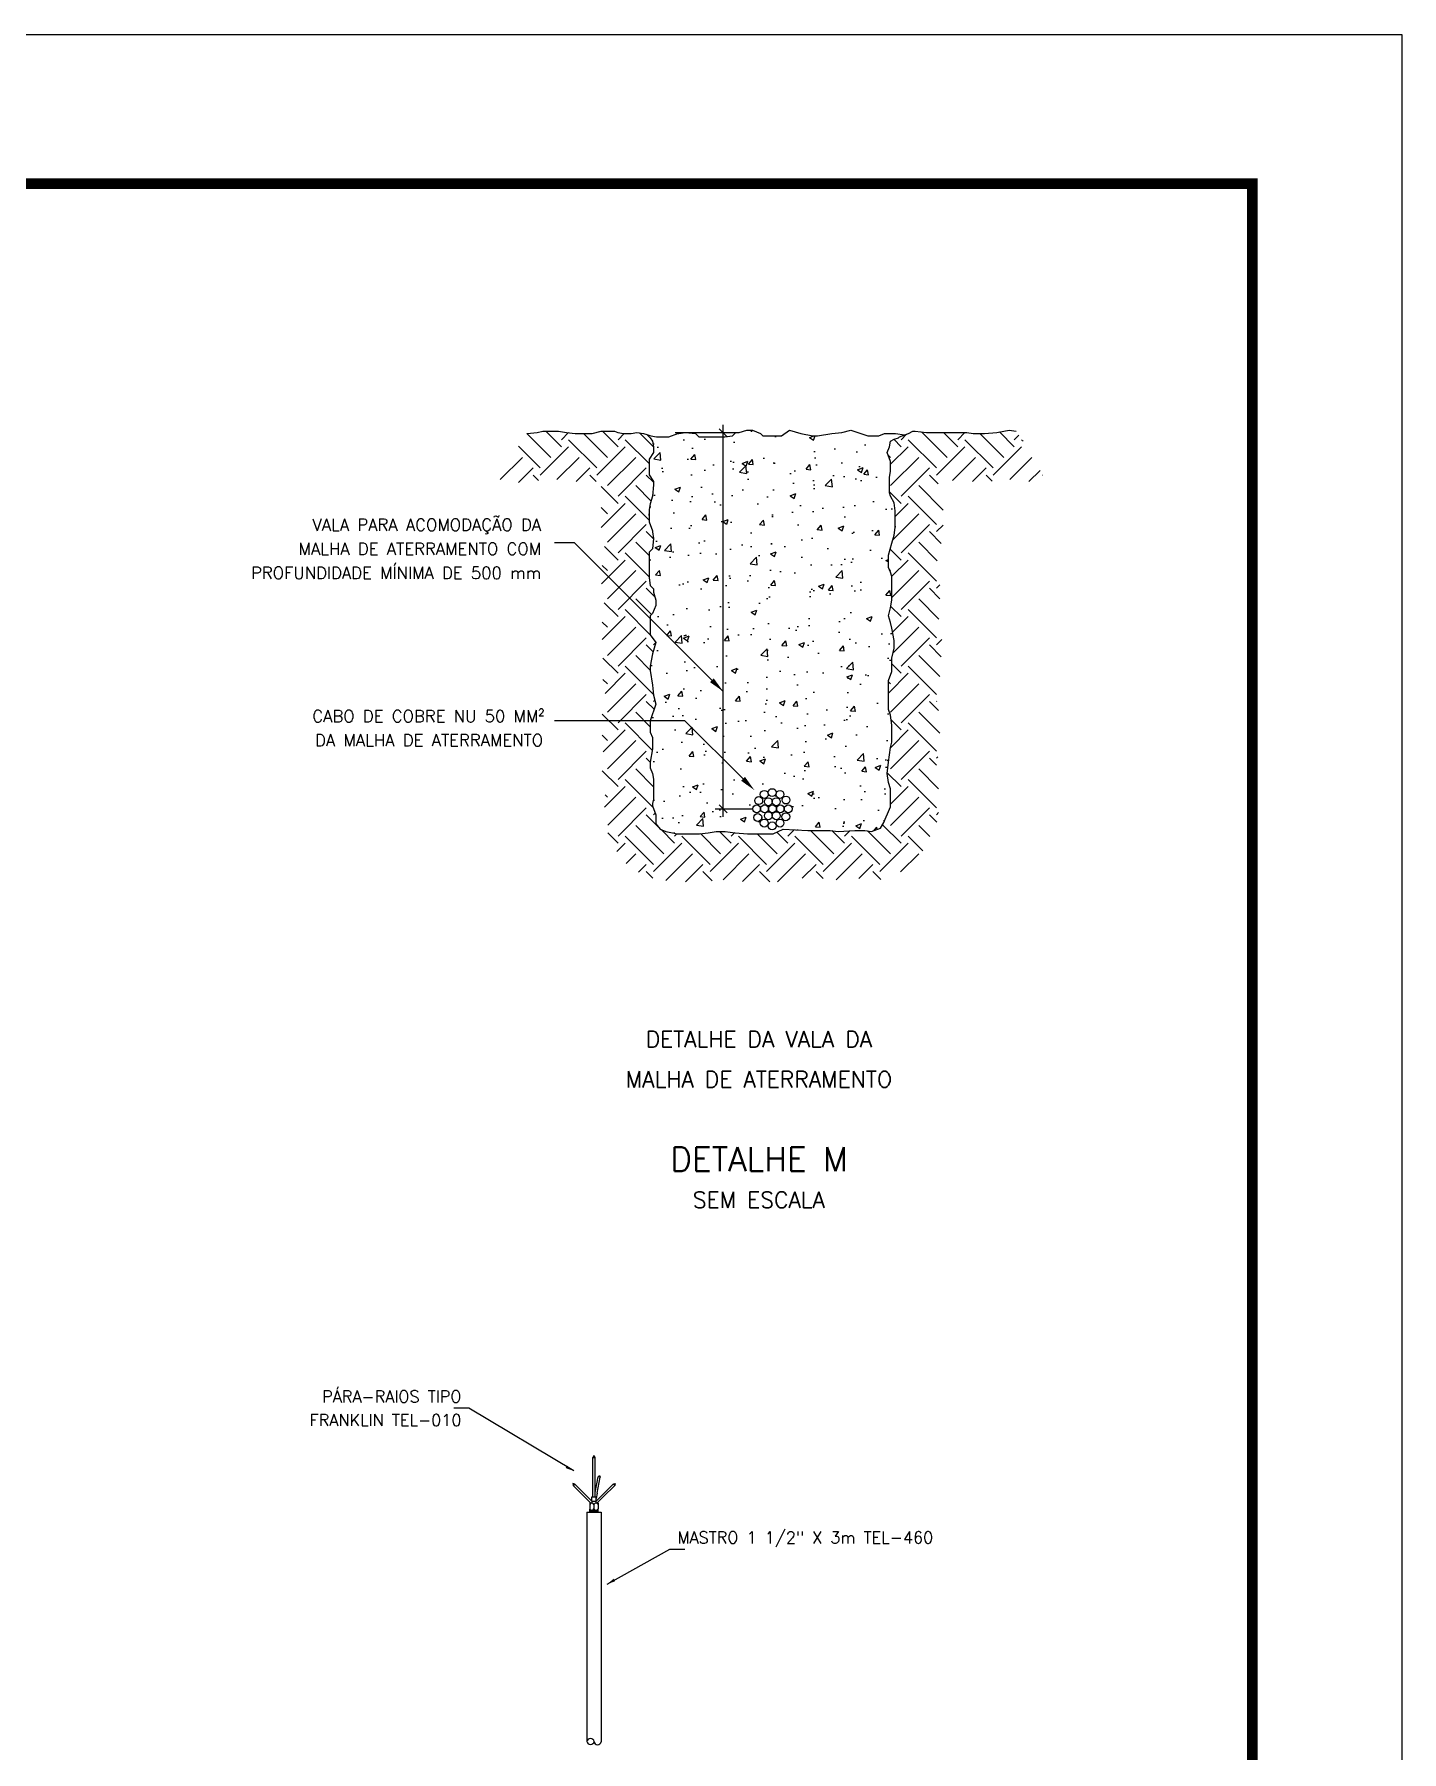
# Model space of a CAD drawing. Header units: millimetres. Extents: x 4236 to 4463, y 1839 to 1973.
# Drawn here: x 4397.6 to 4410.38, y 1881.39 to 1897.43 of the extents above; entities that cross this region are included whole.
import ezdxf
from ezdxf.enums import TextEntityAlignment as Align

# ---------------------------------------------------------------- set-up
doc = ezdxf.new("R2010")
doc.units = ezdxf.units.MM
doc.layers.get('0').update_dxf_attribs({"lineweight": 25})
for name, color, linetype in [('C01', 1, 'Continuous'), ('C02', 42, 'Continuous'), ('C03', 7, 'Continuous'), ('C04', 5, 'Continuous'), ('C05', 4, 'Continuous')]:
    doc.layers.add(name, color=color, linetype=linetype)
doc.styles.add('100CL', font='romans.shx', dxfattribs={"height": 25})
doc.styles.add('140CL', font='romans.shx', dxfattribs={"height": 100})
doc.styles.add('80CL', font='romans.shx', dxfattribs={"height": 2})

# ---------------------------------------------------------------- blocks, each defined once
blk = doc.blocks.new('*X108')
at = {"color": 0}
for p, q in [((221.64, 187.65), (221.66, 187.65)), ((221.64, 187.62), (221.7, 187.62)), ((221.64, 187.58), (221.76, 187.58)), ((221.64, 187.54), (222.58, 187.54)), ((221.97, 187.58), (222.25, 187.58)), ((222.03, 187.62), (222.19, 187.62)), ((222.07, 187.65), (222.15, 187.65)), ((222.1, 187.69), (222.12, 187.69)), ((222.46, 187.58), (222.58, 187.58)), ((222.52, 187.62), (222.58, 187.62)), ((222.56, 187.65), (222.58, 187.65)), ((221.64, 187.5), (222.58, 187.5)), ((221.64, 187.47), (222.58, 187.47)), ((221.64, 187.43), (222.58, 187.43)), ((221.64, 187.39), (222.58, 187.39))]:
    blk.add_line(p, q, dxfattribs=at)

msp = doc.modelspace()

# ---------------------------------------------------------------- hatches: boundary and pattern name
at = {"layer": 'C01'}
h = msp.add_hatch(dxfattribs=at)
h.set_pattern_fill('AR-CONC', color=0, scale=0.075, style=0)
h.set_pattern_definition([(50, (4351.91396, 1835.82893), (0.5379451, -0.047064), [0.05625, -0.61875]), (355, (4351.91396, 1835.82893), (-0.1040635, 0.564144), [0.045, -0.495]), (100.4514, (4351.9588, 1835.825), (0.433882, 0.5170797), [0.047805, -0.5258566]), (46.1842, (4351.91396, 1835.9789), (0.800431, -0.124139), [0.084375, -0.928125]), (96.6356, (4351.98066, 1835.9686), (0.700997, 0.7305884), [0.071708, -0.788785]), (351.1842, (4351.91396, 1835.9789), (0.7009965, 0.730589), [0.0675, -0.7425]), (21, (4351.98896, 1835.94143), (0.4476803, -0.3019642), [0.05625, -0.61875]), (326, (4351.98896, 1835.94143), (0.1824865, 0.5438625), [0.045, -0.495]), (71.4514, (4352.02626, 1835.91627), (0.630167, 0.241898), [0.047805, -0.5258566]), (37.5, (4351.91396, 1835.82893), (0.0091199, 0.2496704), [0, -0.489, 0, -0.5025, 0, -0.496875]), (7.5, (4351.91396, 1835.82893), (0.19730215, 0.2958088), [0, -0.2865, 0, -0.47775, 0, -0.189375]), (327.5, (4351.7467, 1835.82893), (0.40036683, -0.01691615), [0, -0.1875, 0, -0.585, 0, -0.77625]), (317.5, (4351.6717, 1835.82893), (0.4373896, 0.0750787), [0, -0.24375, 0, -0.3885, 0, -0.55125])])
h.paths.add_polyline_path([(4405.613, 1892.217), (4405.613, 1892.363), (4405.602, 1892.405), (4405.581, 1892.447), (4405.581, 1892.562), (4405.613, 1892.677), (4405.634, 1892.75), (4405.644, 1892.823), (4405.644, 1892.896), (4405.644, 1892.979), (4405.634, 1893.052), (4405.602, 1893.115), (4405.592, 1893.146), (4405.592, 1893.24), (4405.592, 1893.293), (4405.602, 1893.345), (4405.602, 1893.439), (4405.571, 1893.522), (4405.592, 1893.574), (4405.602, 1893.627), (4405.634, 1893.648), (4405.675, 1893.658), (4405.686, 1893.668), (4405.732, 1893.686), (4405.649, 1893.699), (4405.545, 1893.699), (4405.492, 1893.679), (4405.419, 1893.679), (4405.388, 1893.679), (4405.231, 1893.731), (4405.148, 1893.71), (4405.054, 1893.699), (4404.918, 1893.679), (4404.876, 1893.679), (4404.762, 1893.699), (4404.657, 1893.731), (4404.584, 1893.679), (4404.532, 1893.679), (4404.407, 1893.679), (4404.386, 1893.699), (4404.313, 1893.731), (4404.26, 1893.731), (4404.187, 1893.71), (4404.156, 1893.71), (4404.125, 1893.679), (4404.052, 1893.668), (4404.039, 1893.668), (4404.039, 1890.193), (4404.314, 1890.193, -1.026275), (4404.388, 1890.195, -1), (4404.461, 1890.195, -1), (4404.535, 1890.195, -1), (4404.609, 1890.195, -1), (4404.683, 1890.195, -1), (4404.609, 1890.195, -1), (4404.535, 1890.195, -1), (4404.461, 1890.195, -1), (4404.388, 1890.195, -0.974398), (4404.314, 1890.193), (4404.039, 1890.193), (4404.039, 1891.29), (4403.356, 1891.973), (4403.356, 1891.873), (4403.356, 1891.82), (4403.408, 1891.747), (4403.377, 1891.643), (4403.356, 1891.528), (4403.356, 1891.486), (4403.377, 1891.351), (4403.388, 1891.257), (4403.408, 1891.173), (4403.356, 1891.016), (4403.356, 1890.985), (4403.356, 1890.912), (4403.377, 1890.86), (4403.377, 1890.755), (4403.356, 1890.63), (4403.356, 1890.578), (4403.377, 1890.526), (4403.388, 1890.473), (4403.388, 1890.38), (4403.388, 1890.327), (4403.388, 1890.286), (4403.377, 1890.244), (4403.377, 1890.223), (4403.408, 1890.139), (4403.408, 1890.056), (4403.45, 1890.004), (4403.502, 1889.983), (4403.565, 1889.972), (4403.607, 1889.962), (4403.68, 1889.962), (4403.816, 1889.962), (4403.899, 1889.972), (4403.973, 1889.983), (4404.056, 1889.983), (4404.15, 1889.972), (4404.265, 1889.962), (4404.307, 1889.962), (4404.443, 1889.962), (4404.505, 1889.962), (4404.599, 1890.004), (4404.829, 1889.993), (4404.902, 1889.993), (4405.038, 1889.993), (4405.111, 1889.983), (4405.268, 1889.993), (4405.362, 1889.993), (4405.425, 1889.983), (4405.508, 1890.014), (4405.54, 1890.066), (4405.55, 1890.098), (4405.581, 1890.171), (4405.602, 1890.212), (4405.602, 1890.265), (4405.602, 1890.317), (4405.602, 1890.38), (4405.581, 1890.442), (4405.571, 1890.526), (4405.581, 1890.63), (4405.602, 1890.766), (4405.613, 1890.818), (4405.613, 1890.902), (4405.613, 1890.975), (4405.602, 1891.069), (4405.581, 1891.121), (4405.581, 1891.215), (4405.581, 1891.257), (4405.581, 1891.392), (4405.613, 1891.476), (4405.613, 1891.538), (4405.613, 1891.601), (4405.634, 1891.695), (4405.634, 1891.768), (4405.613, 1891.883), (4405.602, 1891.935), (4405.581, 1891.998), (4405.602, 1892.071), (4405.613, 1892.144)])
h.paths.add_polyline_path([(4404.533, 1890.346, -1), (4404.459, 1890.346, -1)], flags=16)
h.paths.add_polyline_path([(4404.606, 1890.329, -1), (4404.533, 1890.329, -1)], flags=16)
h.paths.add_polyline_path([(4404.459, 1890.329, -1), (4404.385, 1890.329, -1)], flags=16)
h.paths.add_polyline_path([(4404.661, 1890.277, -1), (4404.588, 1890.277, -1)], flags=16)
h.paths.add_polyline_path([(4404.571, 1890.261, -1), (4404.497, 1890.261, -1), (4404.423, 1890.261, -1), (4404.497, 1890.261, -1)], flags=16)
h.paths.add_polyline_path([(4404.407, 1890.272, -1), (4404.333, 1890.272, -1)], flags=16)
h.paths.add_polyline_path([(4404.66, 1890.121, -1), (4404.586, 1890.121, -1)], flags=16)
h.paths.add_polyline_path([(4404.571, 1890.13, -1), (4404.497, 1890.13, -1), (4404.423, 1890.13, -1), (4404.497, 1890.13, -1)], flags=16)
h.paths.add_polyline_path([(4404.398, 1890.114, -1), (4404.324, 1890.114, -1)], flags=16)
h.paths.add_polyline_path([(4404.606, 1890.062, -1), (4404.533, 1890.062, -1)], flags=16)
h.paths.add_polyline_path([(4404.459, 1890.062, -1), (4404.385, 1890.062, -1)], flags=16)
h.paths.add_polyline_path([(4404.533, 1890.035, -1), (4404.459, 1890.035, -1)], flags=16)
h.paths.add_polyline_path([(4404.039, 1893.668), (4403.916, 1893.668), (4403.853, 1893.668), (4403.811, 1893.668), (4403.78, 1893.699), (4403.713, 1893.707), (4403.669, 1893.707), (4403.624, 1893.699), (4403.613, 1893.699), (4403.53, 1893.668), (4403.415, 1893.668), (4403.362, 1893.679), (4403.325, 1893.689), (4403.356, 1893.658), (4403.377, 1893.627), (4403.388, 1893.574), (4403.388, 1893.522), (4403.346, 1893.46), (4403.346, 1893.439), (4403.346, 1893.355), (4403.346, 1893.313), (4403.388, 1893.251), (4403.388, 1893.219), (4403.377, 1893.115), (4403.356, 1893.042), (4403.346, 1892.99), (4403.346, 1892.875), (4403.377, 1892.791), (4403.377, 1892.781), (4403.388, 1892.718), (4403.377, 1892.624), (4403.346, 1892.593), (4403.346, 1892.551), (4403.346, 1892.489), (4403.346, 1892.353), (4403.356, 1892.28), (4403.388, 1892.248), (4403.388, 1892.217), (4403.408, 1892.144), (4403.408, 1892.092), (4403.377, 1892.019), (4403.356, 1891.998), (4403.356, 1891.973), (4404.039, 1891.29)])

# ---------------------------------------------------------------- linework, layer by layer
for p, q in [((4326.731, 1897.427), (4410.377, 1897.427)), ((4410.377, 1897.427), (4410.377, 1838.676))]:
    msp.add_line(p, q)
at = {"color": 0, "lineweight": 0}
for p, q in [((4402.527, 1893.576), (4402.382, 1893.721)), ((4403.056, 1893.576), (4402.911, 1893.721)), ((4406.13, 1893.477), (4405.892, 1893.715)), ((4406.758, 1893.576), (4406.62, 1893.715)), ((4402.328, 1893.378), (4402.125, 1893.581)), ((4402.427, 1893.477), (4402.205, 1893.7)), ((4402.328, 1893.312), (4402.593, 1893.576)), ((4402.527, 1893.642), (4402.592, 1893.708)), ((4402.857, 1893.378), (4402.593, 1893.642)), ((4402.956, 1893.477), (4402.734, 1893.7)), ((4402.857, 1893.312), (4403.122, 1893.576)), ((4403.056, 1893.642), (4403.113, 1893.7)), ((4403.346, 1893.418), (4403.122, 1893.642)), ((4403.387, 1893.575), (4403.257, 1893.706)), ((4405.602, 1893.412), (4405.766, 1893.576)), ((4405.7, 1893.576), (4405.631, 1893.646)), ((4405.7, 1893.642), (4405.75, 1893.693)), ((4406.031, 1893.378), (4405.766, 1893.642)), ((4406.031, 1893.312), (4406.295, 1893.576)), ((4406.229, 1893.576), (4406.095, 1893.71)), ((4406.229, 1893.642), (4406.297, 1893.71)), ((4406.56, 1893.378), (4406.295, 1893.642)), ((4406.659, 1893.477), (4406.436, 1893.7)), ((4406.56, 1893.312), (4406.824, 1893.576)), ((4406.758, 1893.642), (4406.8, 1893.685)), ((4406.84, 1893.627), (4406.824, 1893.642)), ((4401.955, 1893.269), (4402.163, 1893.477)), ((4402.484, 1893.27), (4402.692, 1893.477)), ((4402.956, 1893.213), (4403.221, 1893.477)), ((4405.601, 1893.477), (4405.58, 1893.498)), ((4405.601, 1893.213), (4405.865, 1893.477)), ((4406.179, 1893.261), (4406.394, 1893.477)), ((4406.716, 1893.27), (4406.923, 1893.477)), ((4402.125, 1893.241), (4402.262, 1893.378)), ((4402.314, 1893.26), (4402.262, 1893.312)), ((4402.664, 1893.251), (4402.791, 1893.378)), ((4402.852, 1893.251), (4402.791, 1893.312)), ((4403.056, 1893.114), (4403.32, 1893.378)), ((4403.388, 1893.244), (4403.32, 1893.312)), ((4405.7, 1893.114), (4405.965, 1893.378)), ((4406.047, 1893.23), (4405.965, 1893.312)), ((4406.367, 1893.251), (4406.494, 1893.378)), ((4406.55, 1893.256), (4406.494, 1893.312)), ((4406.895, 1893.251), (4406.998, 1893.353)), ((4407.024, 1893.311), (4407.022, 1893.312)), ((4403.056, 1893.047), (4402.897, 1893.206)), ((4403.346, 1892.889), (4403.122, 1893.114)), ((4403.364, 1893.069), (4403.221, 1893.213)), ((4405.7, 1893.047), (4405.592, 1893.156)), ((4406.031, 1892.849), (4405.766, 1893.114)), ((4406.093, 1892.985), (4405.865, 1893.213)), ((4402.897, 1892.823), (4403.122, 1893.047)), ((4402.956, 1892.948), (4402.897, 1893.008)), ((4402.956, 1892.684), (4403.221, 1892.948)), ((4405.62, 1892.703), (4405.865, 1892.948)), ((4405.644, 1892.925), (4405.766, 1893.047)), ((4403.056, 1892.585), (4403.32, 1892.849)), ((4403.387, 1892.716), (4403.32, 1892.783)), ((4405.7, 1892.585), (4405.965, 1892.849)), ((4406.076, 1892.672), (4405.965, 1892.783)), ((4406.031, 1892.783), (4406.093, 1892.845)), ((4403.056, 1892.518), (4402.928, 1892.646)), ((4403.346, 1892.559), (4403.221, 1892.684)), ((4405.7, 1892.518), (4405.598, 1892.621)), ((4406.038, 1892.511), (4405.865, 1892.684)), ((4402.9, 1892.297), (4403.122, 1892.518)), ((4402.956, 1892.419), (4402.908, 1892.468)), ((4403.346, 1892.36), (4403.122, 1892.585)), ((4405.601, 1892.419), (4405.589, 1892.431)), ((4405.612, 1892.365), (4405.766, 1892.518)), ((4406.031, 1892.32), (4405.766, 1892.585)), ((4402.956, 1892.155), (4403.221, 1892.419)), ((4403.056, 1892.056), (4403.32, 1892.32)), ((4405.613, 1892.167), (4405.865, 1892.419)), ((4405.7, 1892.056), (4405.965, 1892.32)), ((4406.031, 1892.254), (4406.061, 1892.285)), ((4403.056, 1891.99), (4402.926, 1892.119)), ((4403.367, 1892.009), (4403.221, 1892.155)), ((4403.4, 1892.174), (4403.32, 1892.254)), ((4406.054, 1891.967), (4405.865, 1892.155)), ((4406.061, 1892.157), (4405.965, 1892.254)), ((4402.907, 1891.775), (4403.122, 1891.99)), ((4403.356, 1891.821), (4403.122, 1892.056)), ((4405.7, 1891.99), (4405.604, 1892.085)), ((4405.62, 1891.843), (4405.766, 1891.99)), ((4406.031, 1891.791), (4405.766, 1892.056)), ((4402.956, 1891.89), (4402.907, 1891.939)), ((4402.956, 1891.626), (4403.221, 1891.89)), ((4403.056, 1891.527), (4403.32, 1891.791)), ((4405.623, 1891.648), (4405.865, 1891.89)), ((4405.7, 1891.527), (4405.965, 1891.791)), ((4403.383, 1891.662), (4403.32, 1891.725)), ((4403.386, 1891.725), (4403.408, 1891.747)), ((4406.075, 1891.614), (4405.965, 1891.725)), ((4406.031, 1891.725), (4406.082, 1891.777)), ((4403.056, 1891.461), (4402.914, 1891.603)), ((4403.386, 1891.262), (4403.122, 1891.527)), ((4403.356, 1891.491), (4403.221, 1891.626)), ((4405.7, 1891.461), (4405.613, 1891.548)), ((4406.03, 1891.263), (4405.766, 1891.527)), ((4406.061, 1891.43), (4405.865, 1891.626)), ((4402.956, 1891.361), (4402.915, 1891.403)), ((4402.934, 1891.273), (4403.122, 1891.461)), ((4402.956, 1891.097), (4403.221, 1891.361)), ((4405.581, 1891.276), (4405.766, 1891.461)), ((4405.601, 1891.361), (4405.581, 1891.381)), ((4405.601, 1891.097), (4405.865, 1891.361)), ((4403.056, 1890.998), (4403.32, 1891.262)), ((4403.392, 1891.124), (4403.32, 1891.196)), ((4403.386, 1891.196), (4403.399, 1891.209)), ((4405.7, 1890.998), (4405.965, 1891.262)), ((4406.049, 1891.112), (4405.965, 1891.196)), ((4406.031, 1891.196), (4406.033, 1891.199)), ((4403.056, 1890.932), (4402.907, 1891.08)), ((4403.375, 1890.744), (4403.122, 1890.998)), ((4403.356, 1890.962), (4403.221, 1891.097)), ((4405.7, 1890.932), (4405.607, 1891.025)), ((4406.031, 1890.733), (4405.766, 1890.998)), ((4406.061, 1890.901), (4405.865, 1891.097)), ((4402.956, 1890.833), (4402.907, 1890.882)), ((4402.917, 1890.728), (4403.122, 1890.932)), ((4402.956, 1890.568), (4403.221, 1890.833)), ((4405.601, 1890.568), (4405.865, 1890.833)), ((4405.603, 1890.768), (4405.766, 1890.932)), ((4403.056, 1890.469), (4403.32, 1890.733)), ((4403.356, 1890.631), (4403.32, 1890.667)), ((4405.7, 1890.469), (4405.965, 1890.733)), ((4406.031, 1890.601), (4405.965, 1890.667)), ((4406.031, 1890.667), (4406.043, 1890.68)), ((4403.056, 1890.403), (4402.907, 1890.551)), ((4403.388, 1890.401), (4403.221, 1890.568)), ((4405.7, 1890.403), (4405.571, 1890.532)), ((4406.051, 1890.383), (4405.865, 1890.568)), ((4402.928, 1890.209), (4403.122, 1890.403)), ((4403.383, 1890.208), (4403.122, 1890.469)), ((4405.602, 1890.239), (4405.766, 1890.403)), ((4406.031, 1890.204), (4405.766, 1890.469)), ((4402.956, 1890.304), (4402.935, 1890.325)), ((4402.96, 1890.042), (4403.221, 1890.304)), ((4403.056, 1889.94), (4403.32, 1890.204)), ((4405.601, 1890.039), (4405.865, 1890.304)), ((4405.7, 1889.94), (4405.965, 1890.204)), ((4403.485, 1889.775), (4403.221, 1890.039)), ((4403.432, 1890.026), (4403.32, 1890.138)), ((4403.386, 1890.138), (4403.403, 1890.155)), ((4405.7, 1889.874), (4405.528, 1890.046)), ((4405.969, 1889.936), (4405.865, 1890.039)), ((4406.033, 1890.07), (4405.965, 1890.138)), ((4406.031, 1890.138), (4406.051, 1890.159)), ((4403.056, 1889.874), (4402.96, 1889.97)), ((4403.043, 1889.795), (4403.122, 1889.874)), ((4403.386, 1889.676), (4403.122, 1889.94)), ((4403.386, 1889.609), (4403.651, 1889.874)), ((4403.584, 1889.874), (4403.458, 1890.001)), ((4403.584, 1889.94), (4403.606, 1889.962)), ((4403.915, 1889.676), (4403.651, 1889.94)), ((4404.014, 1889.775), (4403.826, 1889.963)), ((4403.915, 1889.609), (4404.18, 1889.874)), ((4404.113, 1889.874), (4404.005, 1889.983)), ((4404.113, 1889.94), (4404.146, 1889.973)), ((4404.444, 1889.676), (4404.18, 1889.94)), ((4404.543, 1889.775), (4404.356, 1889.962)), ((4404.444, 1889.609), (4404.708, 1889.874)), ((4404.642, 1889.874), (4404.539, 1889.977)), ((4404.642, 1889.94), (4404.701, 1889.999)), ((4404.973, 1889.676), (4404.708, 1889.94)), ((4405.072, 1889.775), (4404.854, 1889.993)), ((4404.973, 1889.609), (4405.237, 1889.874)), ((4405.171, 1889.874), (4405.054, 1889.991)), ((4405.171, 1889.94), (4405.221, 1889.99)), ((4405.502, 1889.676), (4405.237, 1889.94)), ((4405.601, 1889.775), (4405.387, 1889.989)), ((4405.502, 1889.609), (4405.766, 1889.874)), ((4405.904, 1889.802), (4405.766, 1889.94)), ((4403.131, 1889.685), (4403.221, 1889.775)), ((4403.501, 1889.526), (4403.75, 1889.775)), ((4404.037, 1889.533), (4404.279, 1889.775)), ((4404.546, 1889.513), (4404.808, 1889.775)), ((4405.094, 1889.532), (4405.337, 1889.775)), ((4405.696, 1889.605), (4405.865, 1889.775)), ((4403.246, 1889.602), (4403.32, 1889.676)), ((4403.382, 1889.548), (4403.32, 1889.609)), ((4403.686, 1889.513), (4403.849, 1889.676)), ((4403.934, 1889.524), (4403.849, 1889.609)), ((4404.218, 1889.516), (4404.378, 1889.676)), ((4404.474, 1889.513), (4404.378, 1889.609)), ((4404.777, 1889.546), (4404.907, 1889.676)), ((4404.972, 1889.544), (4404.907, 1889.609)), ((4405.305, 1889.544), (4405.436, 1889.676)), ((4405.51, 1889.535), (4405.436, 1889.609))]:
    msp.add_line(p, q, dxfattribs=at)
at = {"const_width": 0.0996}
msp.add_lwpolyline([(4331.71, 1840.07), (4331.71, 1896.033), (4408.983, 1896.033), (4408.983, 1840.07)], close=True, dxfattribs=at)
at = {"layer": 'C01'}
for p, q in [((4404.076, 1893.67), (4404.002, 1893.744)), ((4404.039, 1890.119), (4404.039, 1893.782)), ((4404.15, 1893.707), (4403.59, 1893.707)), ((4404.314, 1890.193), (4403.964, 1890.193)), ((4404.076, 1890.156), (4404.002, 1890.231))]:
    msp.add_line(p, q, dxfattribs=at)
at = {"layer": 'C02'}
for p, q in [((4402.65, 1892.679), (4402.462, 1892.679)), ((4402.65, 1892.679), (4404.039, 1891.29)), ((4403.681, 1891.018), (4402.462, 1891.018)), ((4403.681, 1891.018), (4404.224, 1890.475)), ((4402.821, 1883.771), (4402.821, 1884.139)), ((4402.841, 1883.771), (4402.841, 1884.139)), ((4402.841, 1883.81), (4402.87, 1883.956)), ((4402.86, 1883.804), (4402.889, 1883.953)), ((4402.744, 1883.769), (4402.637, 1883.876)), ((4402.76, 1883.781), (4402.651, 1883.89)), ((4402.814, 1883.727), (4402.758, 1883.783)), ((4402.811, 1883.771), (4402.851, 1883.771)), ((4402.811, 1883.731), (4402.811, 1883.771)), ((4402.848, 1883.727), (4402.904, 1883.783)), ((4402.86, 1883.804), (4402.851, 1883.756)), ((4402.851, 1883.731), (4402.851, 1883.771)), ((4402.902, 1883.781), (4403.011, 1883.89)), ((4402.918, 1883.769), (4403.025, 1883.876)), ((4402.744, 1883.769), (4402.8, 1883.713)), ((4402.797, 1883.716), (4402.792, 1883.711)), ((4402.792, 1883.711), (4402.792, 1883.696)), ((4402.792, 1883.696), (4402.792, 1883.661)), ((4402.792, 1883.661), (4402.792, 1883.658)), ((4402.793, 1883.631), (4402.793, 1883.655)), ((4402.868, 1883.631), (4402.793, 1883.631)), ((4402.811, 1883.731), (4402.851, 1883.731)), ((4402.83, 1883.7), (4402.83, 1883.658)), ((4402.918, 1883.769), (4402.862, 1883.713)), ((4402.865, 1883.716), (4402.869, 1883.711)), ((4402.868, 1883.654), (4402.868, 1883.631)), ((4402.869, 1883.711), (4402.869, 1883.658)), ((4402.869, 1883.657), (4402.869, 1883.657))]:
    msp.add_line(p, q, dxfattribs=at)
at = {"layer": 'C02', "ltscale": 30}
for p, q in [((4401.663, 1884.597), (4401.523, 1884.597)), ((4402.642, 1884.012), (4401.663, 1884.597)), ((4402.953, 1882.955), (4403.54, 1883.281)), ((4403.54, 1883.281), (4403.68, 1883.281))]:
    msp.add_line(p, q, dxfattribs=at)
at = {"layer": 'C02'}
for points in [[(4402.841, 1884.139), (4402.831, 1884.156), (4402.821, 1884.139)], [(4402.889, 1883.953), (4402.87, 1883.956), (4402.883, 1883.971)], [(4402.637, 1883.876), (4402.651, 1883.89), (4402.632, 1883.895)], [(4403.025, 1883.876), (4403.011, 1883.89), (4403.03, 1883.895)]]:
    msp.add_lwpolyline(points, close=True, dxfattribs=at)
for points in [[(4402.811, 1883.731), (4402.811, 1883.73)], [(4402.852, 1883.731), (4402.851, 1883.731)]]:
    msp.add_lwpolyline(points, dxfattribs=at)
for centre in [(4404.422, 1890.329), (4404.496, 1890.346), (4404.569, 1890.329), (4404.351, 1890.195), (4404.37, 1890.272), (4404.425, 1890.195), (4404.46, 1890.261), (4404.498, 1890.195), (4404.534, 1890.261), (4404.572, 1890.195), (4404.625, 1890.277), (4404.646, 1890.195), (4404.361, 1890.114), (4404.422, 1890.062), (4404.46, 1890.13), (4404.496, 1890.035), (4404.534, 1890.13), (4404.569, 1890.062), (4404.623, 1890.121)]:
    msp.add_circle(centre, 0.0369, dxfattribs=at)
for centre, radius, start, end in [((4402.811, 1883.69), 0.0215, 26.6216, 155.6308), ((4402.811, 1883.667), 0.0216, 205.7803, 212.7906), ((4402.811, 1883.667), 0.0216, 212.7906, 334.2367), ((4402.803, 1883.724), 0.0115, 255.3196, 14.6975), ((4402.849, 1883.691), 0.021, 17.3784, 154.4082), ((4402.85, 1883.667), 0.0217, 205.9159, 324.3909), ((4402.859, 1883.724), 0.0115, 165.3196, 284.6975), ((4402.85, 1883.667), 0.0216, 324.8365, 334.8777)]:
    msp.add_arc(centre, radius, start, end, dxfattribs=at)
for points in [[(4403.915, 1891.378), (4403.95, 1891.413), (4404.039, 1891.29)], [(4404.206, 1890.457), (4404.242, 1890.493), (4404.33, 1890.369)]]:
    msp.add_solid(points, dxfattribs=at)
at = {"layer": 'C02', "ltscale": 30}
for points in [[(4402.579, 1884.063), (4402.566, 1884.039), (4402.642, 1884.012)], [(4403.016, 1883.006), (4403.029, 1882.982), (4402.953, 1882.955)]]:
    msp.add_solid(points, dxfattribs=at)
at = {"layer": 'C03', "linetype": 'ByBlock'}
for p, q in [((4402.765, 1883.628), (4402.899, 1883.628)), ((4402.765, 1883.628), (4402.765, 1881.485)), ((4402.899, 1883.628), (4402.898, 1881.484))]:
    msp.add_line(p, q, dxfattribs=at)
at = {"layer": 'C03'}
for points in [[(4402.203, 1893.699), (4402.207, 1893.7), (4402.301, 1893.71), (4402.353, 1893.721), (4402.447, 1893.721), (4402.5, 1893.721), (4402.573, 1893.71), (4402.656, 1893.7), (4402.719, 1893.7), (4402.813, 1893.7), (4402.897, 1893.721), (4402.938, 1893.721), (4403.022, 1893.721), (4403.053, 1893.71), (4403.106, 1893.7), (4403.179, 1893.7), (4403.231, 1893.71), (4403.294, 1893.7), (4403.325, 1893.689), (4403.356, 1893.658), (4403.377, 1893.627), (4403.388, 1893.574), (4403.388, 1893.522), (4403.346, 1893.46), (4403.346, 1893.439), (4403.346, 1893.355), (4403.346, 1893.313), (4403.388, 1893.251), (4403.388, 1893.219), (4403.377, 1893.115), (4403.356, 1893.042), (4403.346, 1892.99), (4403.346, 1892.875), (4403.377, 1892.791), (4403.377, 1892.781), (4403.388, 1892.718), (4403.377, 1892.624), (4403.346, 1892.593), (4403.346, 1892.551), (4403.346, 1892.489), (4403.346, 1892.353), (4403.356, 1892.28), (4403.388, 1892.248), (4403.388, 1892.217), (4403.408, 1892.144), (4403.408, 1892.092), (4403.377, 1892.019), (4403.356, 1891.998), (4403.356, 1891.873), (4403.356, 1891.82), (4403.408, 1891.747), (4403.377, 1891.643), (4403.356, 1891.528), (4403.356, 1891.486), (4403.377, 1891.351), (4403.388, 1891.257), (4403.408, 1891.173), (4403.356, 1891.016), (4403.356, 1890.985), (4403.356, 1890.912), (4403.377, 1890.86), (4403.377, 1890.755), (4403.356, 1890.63), (4403.356, 1890.578), (4403.377, 1890.526), (4403.388, 1890.473), (4403.388, 1890.38), (4403.388, 1890.327), (4403.388, 1890.286), (4403.377, 1890.244), (4403.377, 1890.223), (4403.408, 1890.139), (4403.408, 1890.056), (4403.45, 1890.004), (4403.502, 1889.983), (4403.565, 1889.972), (4403.607, 1889.962), (4403.68, 1889.962), (4403.816, 1889.962), (4403.899, 1889.972), (4403.973, 1889.983), (4404.056, 1889.983), (4404.15, 1889.972), (4404.265, 1889.962), (4404.307, 1889.962), (4404.443, 1889.962), (4404.505, 1889.962), (4404.599, 1890.004), (4404.829, 1889.993), (4404.902, 1889.993), (4405.038, 1889.993), (4405.111, 1889.983), (4405.268, 1889.993), (4405.362, 1889.993), (4405.425, 1889.983), (4405.508, 1890.014), (4405.54, 1890.066), (4405.55, 1890.098), (4405.581, 1890.171), (4405.602, 1890.212), (4405.602, 1890.265), (4405.602, 1890.317), (4405.602, 1890.38), (4405.581, 1890.442), (4405.571, 1890.526), (4405.581, 1890.63), (4405.602, 1890.766), (4405.613, 1890.818), (4405.613, 1890.902), (4405.613, 1890.975), (4405.602, 1891.069), (4405.581, 1891.121), (4405.581, 1891.215), (4405.581, 1891.257), (4405.581, 1891.392), (4405.613, 1891.476), (4405.613, 1891.538), (4405.613, 1891.601), (4405.634, 1891.695), (4405.634, 1891.768), (4405.613, 1891.883), (4405.602, 1891.935), (4405.581, 1891.998), (4405.602, 1892.071), (4405.613, 1892.144), (4405.613, 1892.217), (4405.613, 1892.363), (4405.602, 1892.405), (4405.581, 1892.447), (4405.581, 1892.562), (4405.613, 1892.677), (4405.634, 1892.75), (4405.644, 1892.823), (4405.644, 1892.896), (4405.644, 1892.979), (4405.634, 1893.052), (4405.602, 1893.115), (4405.592, 1893.146), (4405.592, 1893.24), (4405.592, 1893.293), (4405.602, 1893.345), (4405.602, 1893.439), (4405.571, 1893.522), (4405.592, 1893.574), (4405.602, 1893.627), (4405.634, 1893.648), (4405.675, 1893.658), (4405.686, 1893.668), (4405.769, 1893.7), (4405.811, 1893.721), (4405.832, 1893.721), (4405.937, 1893.71), (4406.01, 1893.71), (4406.083, 1893.71), (4406.198, 1893.71), (4406.26, 1893.71), (4406.313, 1893.71), (4406.375, 1893.7), (4406.48, 1893.7), (4406.595, 1893.71), (4406.71, 1893.731), (4406.774, 1893.722)], [(4403.325, 1893.689), (4403.362, 1893.679), (4403.415, 1893.668), (4403.53, 1893.668), (4403.613, 1893.699), (4403.624, 1893.699), (4403.686, 1893.71), (4403.78, 1893.699), (4403.811, 1893.668), (4403.853, 1893.668), (4403.916, 1893.668), (4404.052, 1893.668), (4404.125, 1893.679), (4404.156, 1893.71), (4404.187, 1893.71), (4404.26, 1893.731), (4404.313, 1893.731), (4404.386, 1893.699), (4404.407, 1893.679), (4404.532, 1893.679), (4404.584, 1893.679), (4404.657, 1893.731), (4404.762, 1893.699), (4404.876, 1893.679), (4404.918, 1893.679), (4405.054, 1893.699), (4405.148, 1893.71), (4405.231, 1893.731), (4405.388, 1893.679), (4405.419, 1893.679), (4405.492, 1893.679), (4405.545, 1893.699), (4405.649, 1893.699), (4405.732, 1893.686)]]:
    msp.add_lwpolyline(points, dxfattribs=at)
at = {"layer": 'C03', "linetype": 'ByBlock'}
for centre, start, end in [((4402.799, 1881.479), 10.7554, 168.1947), ((4402.799, 1881.492), 191.8053, 349.2446), ((4402.864, 1881.49), 191.8053, 349.2446)]:
    msp.add_arc(centre, 0.0345, start, end, dxfattribs=at)

# ---------------------------------------------------------------- block references
at = {"layer": 'C02', "xscale": 0.07952213689658114, "yscale": 0.07952213689658114, "zscale": 0.07952213689658114, "rotation": 0.008515691791517222}
msp.add_blockref('*X108', (4385.17, 1868.728), dxfattribs=at)

# ---------------------------------------------------------------- texts
at = {"layer": 'C03', "style": '80CL'}
for s, p in [('VALA PARA ACOMODAÇÃO DA', (4402.337, 1892.904)), ('MALHA DE ATERRAMENTO COM', (4402.337, 1892.679)), ('PROFUNDIDADE MÍNIMA DE 500 mm', (4402.337, 1892.454))]:
    msp.add_text(s, height=0.1125, dxfattribs=at).set_placement(p, align=Align.TOP_RIGHT)
for s, p in [('CABO DE COBRE NU 50 MM²', (4402.369, 1891.06)), ('DA MALHA DE ATERRAMENTO', (4402.356, 1890.835))]:
    msp.add_text(s, height=0.1125, dxfattribs=at).set_placement(p, align=Align.MIDDLE_RIGHT)
for s, p in [('PÁRA-RAIOS TIPO', (4401.593, 1884.652)), ('FRANKLIN TEL-010', (4401.593, 1884.432))]:
    msp.add_text(s, height=0.11, dxfattribs=at).set_placement(p, align=Align.RIGHT)
msp.add_text('MASTRO 1 1/2" X 3m TEL-460', height=0.11, dxfattribs=at).set_placement((4403.61, 1883.336))
at = {"layer": 'C04', "color": 5}
for s, style, p in [('DETALHE DA VALA DA', '140CL', (4404.372, 1888.044)), ('MALHA DE ATERRAMENTO', '140CL', (4404.372, 1887.669)), ('SEM ESCALA', '100CL', (4404.372, 1886.544))]:
    msp.add_text(s, height=0.15, dxfattribs=dict(at, style=style)).set_placement(p, align=Align.MIDDLE_CENTER)
at = {"layer": 'C05', "style": '140CL'}
msp.add_text('DETALHE M', height=0.225, dxfattribs=at).set_placement((4404.374, 1886.924), align=Align.MIDDLE_CENTER)

doc.saveas('drawing.dxf')
